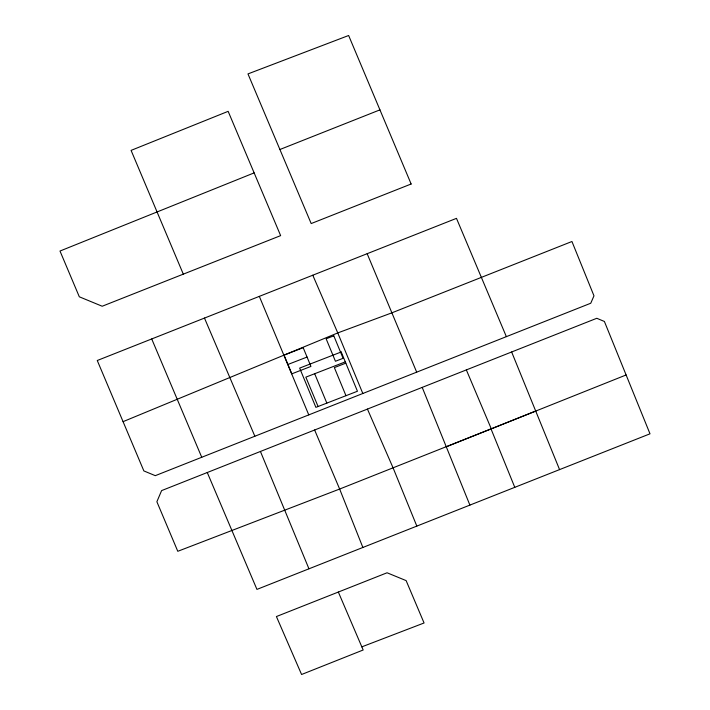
<?xml version="1.0" encoding="UTF-8"?>
<svg xmlns="http://www.w3.org/2000/svg" width="710" height="710" viewBox="0 0 710 710"><rect width="100%" height="100%" fill="white"/><g stroke="black" fill="none" stroke-linecap="round" stroke-linejoin="round"><path stroke-width="1.06" d="M123.07 421.651L337.765 332.919L391.742 312.888L571.941 241.506L593.977 295.83L590.764 303.232L155.295 475.665L143.864 470.925L97.261 360.502L456.477 218.352L506.354 336.638M254.136 172.885L59.995 251.038L79.316 296.798L102.196 306.241L280.636 235.631L228.15 111.337L131.084 150.387L183.304 274.14M446.27 446.812L626.113 374.969M466.346 369.91L596.791 318.284L604.396 321.47L650.005 433.81L559.569 469.603L535.713 411.063L491.284 428.831L466.346 369.91L161.605 490.601L156.874 501.739L177.784 551.297L339.646 489.039L491.018 428.911L514.794 487.362M279.9 149.508L379.948 109.864M559.569 469.603L256.94 589.398L207.267 472.505M287.923 364.47L307.057 357.059M345.291 361.86L305.841 377.152L318.089 406.51M345.832 363.156L334.357 367.602L345.974 395.701M361.834 646.854L424.065 622.981L406.129 580.611L387.065 572.775L276.412 616.546L301.581 674.5L363.174 649.996L338.342 592.051M367.434 409.084L393.162 468.041L416.823 526.083M312.791 275.223L337.765 332.919L362.819 393.482M204.471 318.062L254.846 436.206M314.619 429.976L339.646 489.039L362.863 547.446M151.718 338.954L201.738 457.267M416.681 372.147L367.159 253.692M259.336 296.389L308.77 414.871M314.681 373.726L326.84 403.111M308.939 568.781L260.428 451.453M511.644 351.991L535.713 411.063M422.21 387.394L469.896 505.112M411.143 184.005L311.184 223.561L247.976 73.911L348.637 35.5L411.143 184.005M303.188 347.696L284.053 355.106L291.801 373.833L310.927 366.422L303.188 347.696M333.798 335.83L326.139 338.794L335.439 361.266L343.09 358.302L333.798 335.83M341.208 351.983L299.647 368.099L315.888 407.362L357.45 391.245L341.208 351.983"/></g></svg>
